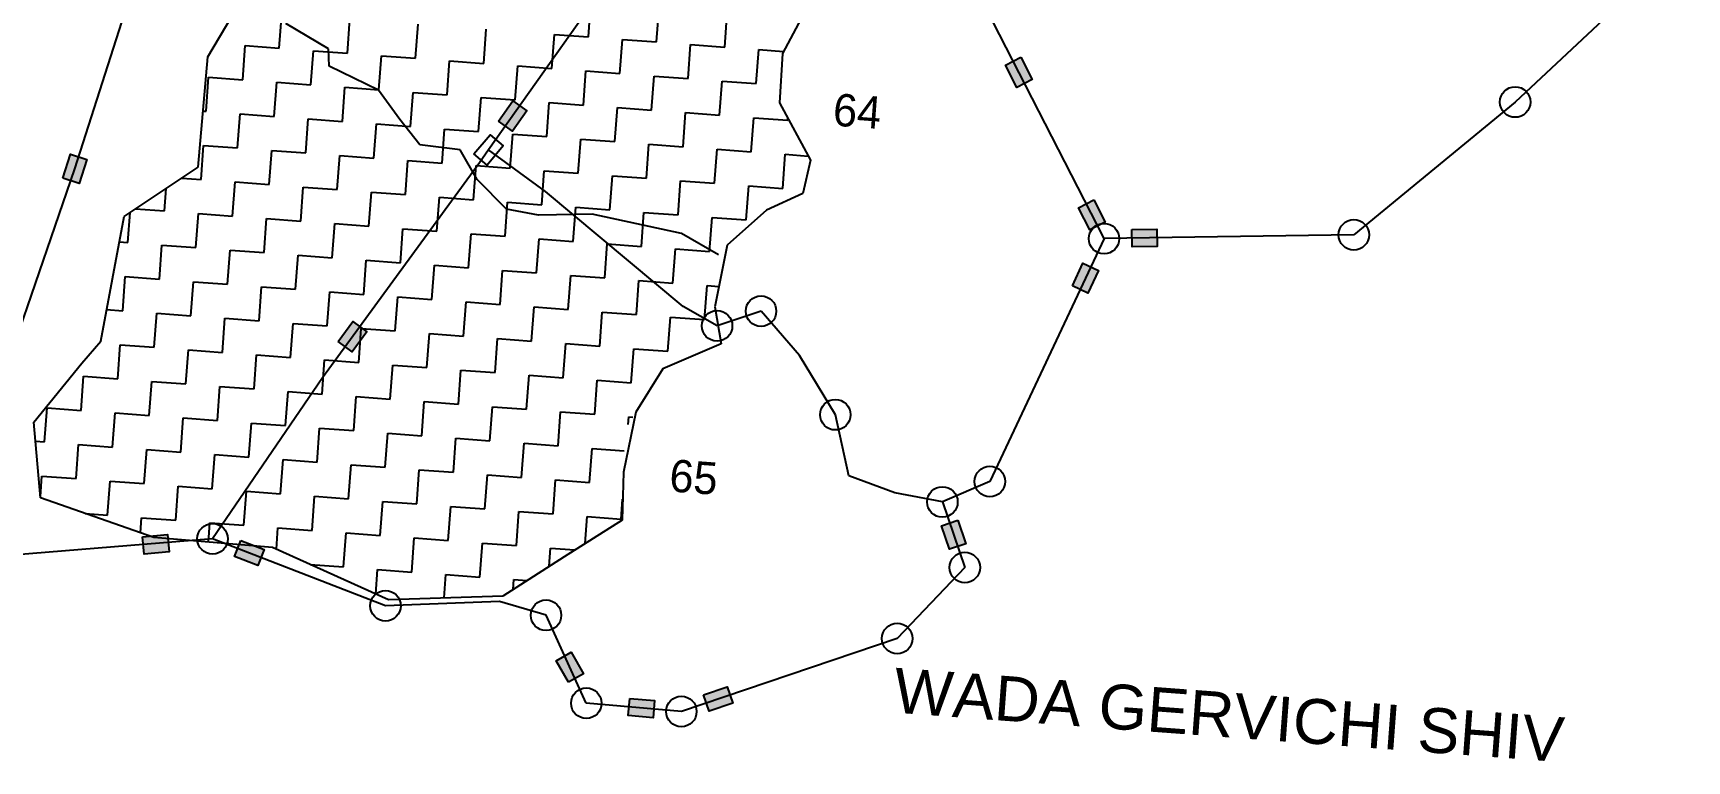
# Model space of a CAD drawing. Header units: metres. Extents: x 317417 to 320594, y 1863773 to 1867597.
# Drawn here: x 318246 to 319164, y 1863773 to 1864177 of the extents above; entities that cross this region are included whole.
import ezdxf

# ---------------------------------------------------------------- set-up
doc = ezdxf.new("R2010")
doc.units = ezdxf.units.M
doc.header["$MEASUREMENT"] = 0
for name, color, linetype in [('LINE_WATER', 4, 'Continuous'), ('POLY_HATCH', 12, 'Continuous'), ('POLY_PARCEL', 6, 'Continuous'), ('TEXT_MAPOUT', 7, 'Continuous'), ('TEXT_PARCEL', 7, 'Continuous'), ('V_BOUND_LINE', 7, 'Continuous')]:
    doc.layers.add(name, color=color, linetype=linetype)
doc.styles.get("Standard").update_dxf_attribs({"font": 'arial.ttf'})
doc.styles.add('TEXT_MAP', font='')
doc.styles.get('TEXT_MAP').set_extended_font_data('Kruti Dev 050')

msp = doc.modelspace()

# ---------------------------------------------------------------- hatches: boundary and pattern name
for points in [[(318792.14, 1864147.01), (318800.68, 1864151.38), (318794.35, 1864163.72), (318785.82, 1864159.35)], [(318519.93, 1864134.01), (318512.1, 1864139.54), (318504.1, 1864128.22), (318511.93, 1864122.69)], [(318275.48, 1864106.93), (318266.35, 1864109.88), (318262.08, 1864096.69), (318271.21, 1864093.74)], [(318832.69, 1864067.86), (318841.23, 1864072.23), (318834.9, 1864084.57), (318826.37, 1864080.2)], [(318870.11, 1864058.69), (318869.96, 1864068.28), (318856.1, 1864068.07), (318856.25, 1864058.48)], [(318837.53, 1864045.34), (318828.85, 1864049.42), (318822.96, 1864036.87), (318831.64, 1864032.79)], [(318431.08, 1864011.37), (318423.34, 1864017.03), (318415.16, 1864005.84), (318422.9, 1864000.18)], [(318754.69, 1863890.52), (318763.77, 1863893.62), (318759.28, 1863906.74), (318750.2, 1863903.63)], [(318321.15, 1863889.17), (318320.23, 1863898.72), (318306.43, 1863897.38), (318307.35, 1863887.84)], [(318370.54, 1863881.44), (318374, 1863890.38), (318361.07, 1863895.39), (318357.61, 1863886.44)], [(318544.49, 1863833.44), (318536.17, 1863828.65), (318543.1, 1863816.64), (318551.41, 1863821.43)], [(318590.04, 1863796.98), (318590.87, 1863806.53), (318577.05, 1863807.73), (318576.22, 1863798.18)], [(318634.31, 1863805.01), (318631.24, 1863814.1), (318618.1, 1863809.66), (318621.17, 1863800.57)]]:
    msp.add_hatch(color=256).paths.add_polyline_path(points)

# ---------------------------------------------------------------- linework, layer by layer
for points in [[(318794.35, 1864163.72), (318800.68, 1864151.38), (318792.14, 1864147.01), (318785.82, 1864159.35)], [(318504.1, 1864128.22), (318512.1, 1864139.54), (318519.93, 1864134.01), (318511.93, 1864122.69)], [(318490.57, 1864110.06), (318499.5, 1864120.66), (318506.84, 1864114.49), (318497.9, 1864103.88)], [(318262.08, 1864096.69), (318266.35, 1864109.88), (318275.48, 1864106.93), (318271.21, 1864093.74)], [(318834.9, 1864084.57), (318841.23, 1864072.23), (318832.69, 1864067.86), (318826.37, 1864080.2)], [(318856.1, 1864068.07), (318869.96, 1864068.28), (318870.11, 1864058.69), (318856.25, 1864058.48)], [(318822.96, 1864036.87), (318828.85, 1864049.42), (318837.53, 1864045.34), (318831.64, 1864032.79)], [(318415.16, 1864005.84), (318423.34, 1864017.03), (318431.08, 1864011.37), (318422.9, 1864000.18)], [(318759.28, 1863906.74), (318763.77, 1863893.62), (318754.69, 1863890.52), (318750.2, 1863903.63)], [(318306.43, 1863897.38), (318320.23, 1863898.72), (318321.15, 1863889.17), (318307.35, 1863887.84)], [(318361.07, 1863895.39), (318374, 1863890.38), (318370.54, 1863881.44), (318357.61, 1863886.44)], [(318543.1, 1863816.64), (318536.17, 1863828.65), (318544.49, 1863833.44), (318551.41, 1863821.43)], [(318577.05, 1863807.73), (318590.87, 1863806.53), (318590.04, 1863796.98), (318576.22, 1863798.18)], [(318618.1, 1863809.66), (318631.24, 1863814.1), (318634.31, 1863805.01), (318621.17, 1863800.57)]]:
    msp.add_lwpolyline(points, close=True)
for centre in [(319068.94, 1864138.89), (318979.33, 1864065.15), (318840.55, 1864063.03), (318650.02, 1864022.77), (318625.6, 1864014.59), (318691.3, 1863965.25), (318777.17, 1863928.17), (318750.77, 1863916.8), (318345.36, 1863896.33), (318763.22, 1863880.42), (318441.42, 1863859.15), (318530.58, 1863853.88), (318725.69, 1863840.97), (318552.96, 1863805.02), (318605.76, 1863800.42)]:
    msp.add_circle(centre, 8.48)
at = {"layer": 'LINE_WATER'}
for p, q in [((318409.75, 1864168.47), (318386.03, 1864182.49)), ((318410.15, 1864158.86), (318409.75, 1864168.47)), ((318437.49, 1864145.46), (318410.15, 1864158.86)), ((318449.44, 1864129.2), (318437.49, 1864145.46)), ((318460.54, 1864115.09), (318449.44, 1864129.2)), ((318482.81, 1864112.32), (318460.54, 1864115.09)), ((318492.26, 1864095.93), (318482.81, 1864112.32)), ((318508.65, 1864079.33), (318492.26, 1864095.93)), ((318526.47, 1864076), (318508.65, 1864079.33)), ((318556.19, 1864076.69), (318526.47, 1864076)), ((318605.81, 1864065.87), (318556.19, 1864076.69)), ((318626.35, 1864054.1), (318605.81, 1864065.87))]:
    msp.add_line(p, q, dxfattribs=at)
at = {"layer": 'POLY_HATCH'}
for p, q in [((318342.76, 1864163.97), (318373.6, 1864216.37)), ((318675.3, 1864190.77), (318661.88, 1864165.87)), ((318337.34, 1864102.73), (318342.76, 1864163.97)), ((318661.88, 1864165.87), (318660.25, 1864138.49)), ((318660.25, 1864138.49), (318677.42, 1864106.53)), ((318296.19, 1864075.4), (318337.34, 1864102.73)), ((318677.42, 1864106.53), (318673.26, 1864088.11)), ((318673.26, 1864088.11), (318653.02, 1864078.86)), ((318283.21, 1864006.03), (318296.19, 1864075.4)), ((318653.02, 1864078.86), (318631.23, 1864059.35)), ((318631.23, 1864059.35), (318624.3, 1864025.2)), ((318624.3, 1864025.2), (318627.96, 1864004.6)), ((318272.74, 1863993.79), (318283.21, 1864006.03)), ((318627.96, 1864004.6), (318595.4, 1863990.68)), ((318245.97, 1863961.05), (318272.74, 1863993.79)), ((318595.4, 1863990.68), (318580.45, 1863966.69)), ((318580.45, 1863966.69), (318573.58, 1863933.32)), ((318249.81, 1863919.09), (318245.97, 1863961.05)), ((318573.58, 1863933.32), (318572.8, 1863906.68)), ((318312.63, 1863897.03), (318249.81, 1863919.09)), ((318572.8, 1863906.68), (318540.57, 1863886.36)), ((318378.7, 1863891.5), (318312.63, 1863897.03)), ((318443.03, 1863862.52), (318378.7, 1863891.5)), ((318540.57, 1863886.36), (318506.63, 1863864.57)), ((318506.63, 1863864.57), (318443.03, 1863862.52))]:
    msp.add_line(p, q, dxfattribs=at)
at = {"layer": 'POLY_HATCH', "linetype": 'Continuous'}
for p, q in [((318554.15, 1864175.08), (318555.56, 1864194)), ((318382.41, 1864168.8), (318383.82, 1864187.73)), ((318420.26, 1864165.99), (318421.67, 1864184.92)), ((318592, 1864172.26), (318593.41, 1864191.19)), ((318629.85, 1864169.45), (318631.26, 1864188.38)), ((318458.12, 1864163.18), (318459.52, 1864182.1)), ((318495.97, 1864160.37), (318497.37, 1864179.29)), ((318533.82, 1864157.56), (318535.22, 1864176.48)), ((318535.22, 1864176.48), (318554.15, 1864175.08)), ((318571.67, 1864154.74), (318573.08, 1864173.67)), ((318573.08, 1864173.67), (318592, 1864172.26)), ((318362.08, 1864151.28), (318363.49, 1864170.21)), ((318363.49, 1864170.21), (318382.41, 1864168.8)), ((318399.93, 1864148.47), (318401.34, 1864167.4)), ((318401.34, 1864167.4), (318420.26, 1864165.99)), ((318437.78, 1864145.66), (318439.19, 1864164.58)), ((318439.19, 1864164.58), (318458.12, 1864163.18)), ((318609.52, 1864151.93), (318610.93, 1864170.86)), ((318610.93, 1864170.86), (318629.85, 1864169.45)), ((318647.37, 1864149.12), (318648.78, 1864168.05)), ((318648.78, 1864168.05), (318662.51, 1864167.03)), ((318475.64, 1864142.85), (318477.04, 1864161.77)), ((318477.04, 1864161.77), (318495.97, 1864160.37)), ((318513.49, 1864140.04), (318514.89, 1864158.96)), ((318514.89, 1864158.96), (318533.82, 1864157.56)), ((318551.34, 1864137.22), (318552.74, 1864156.15)), ((318552.74, 1864156.15), (318571.67, 1864154.74)), ((318341.75, 1864133.76), (318343.16, 1864152.69)), ((318343.16, 1864152.69), (318362.08, 1864151.28)), ((318379.6, 1864130.95), (318381.01, 1864149.88)), ((318381.01, 1864149.88), (318399.93, 1864148.47)), ((318417.45, 1864128.14), (318418.86, 1864147.06)), ((318418.86, 1864147.06), (318437.78, 1864145.66)), ((318589.19, 1864134.41), (318590.6, 1864153.34)), ((318590.6, 1864153.34), (318609.52, 1864151.93)), ((318627.04, 1864131.6), (318628.45, 1864150.53)), ((318628.45, 1864150.53), (318647.37, 1864149.12)), ((318455.3, 1864125.33), (318456.71, 1864144.25)), ((318456.71, 1864144.25), (318475.64, 1864142.85)), ((318493.16, 1864122.52), (318494.56, 1864141.44)), ((318494.56, 1864141.44), (318513.49, 1864140.04)), ((318531.01, 1864119.7), (318532.41, 1864138.63)), ((318532.41, 1864138.63), (318551.34, 1864137.22)), ((318340.09, 1864133.89), (318341.75, 1864133.76)), ((318359.27, 1864113.43), (318360.68, 1864132.36)), ((318360.68, 1864132.36), (318379.6, 1864130.95)), ((318397.12, 1864110.62), (318398.53, 1864129.54)), ((318398.53, 1864129.54), (318417.45, 1864128.14)), ((318568.86, 1864116.89), (318570.26, 1864135.82)), ((318570.26, 1864135.82), (318589.19, 1864134.41)), ((318606.71, 1864114.08), (318608.12, 1864133.01)), ((318608.12, 1864133.01), (318627.04, 1864131.6)), ((318644.56, 1864111.27), (318645.97, 1864130.2)), ((318645.97, 1864130.2), (318664.89, 1864128.79)), ((318664.89, 1864128.79), (318664.96, 1864129.72)), ((318434.97, 1864107.81), (318436.38, 1864126.73)), ((318436.38, 1864126.73), (318455.3, 1864125.33)), ((318472.82, 1864105), (318474.23, 1864123.92)), ((318474.23, 1864123.92), (318493.16, 1864122.52)), ((318510.68, 1864102.18), (318512.08, 1864121.11)), ((318512.08, 1864121.11), (318531.01, 1864119.7)), ((318548.53, 1864099.37), (318549.93, 1864118.3)), ((318549.93, 1864118.3), (318568.86, 1864116.89)), ((318338.94, 1864095.91), (318340.34, 1864114.84)), ((318340.34, 1864114.84), (318359.27, 1864113.43)), ((318376.79, 1864093.1), (318378.2, 1864112.03)), ((318378.2, 1864112.03), (318397.12, 1864110.62)), ((318414.64, 1864090.29), (318416.05, 1864109.21)), ((318416.05, 1864109.21), (318434.97, 1864107.81)), ((318586.38, 1864096.56), (318587.78, 1864115.49)), ((318587.78, 1864115.49), (318606.71, 1864114.08)), ((318624.23, 1864093.75), (318625.64, 1864112.68)), ((318625.64, 1864112.68), (318644.56, 1864111.27)), ((318662.08, 1864090.94), (318663.49, 1864109.86)), ((318663.49, 1864109.86), (318676.14, 1864108.92)), ((318452.49, 1864087.48), (318453.9, 1864106.4)), ((318453.9, 1864106.4), (318472.82, 1864105)), ((318490.34, 1864084.66), (318491.75, 1864103.59)), ((318491.75, 1864103.59), (318510.68, 1864102.18)), ((318528.2, 1864081.85), (318529.6, 1864100.78)), ((318529.6, 1864100.78), (318548.53, 1864099.37)), ((318318.61, 1864078.39), (318319.54, 1864090.9)), ((318328.27, 1864096.7), (318338.94, 1864095.91)), ((318356.46, 1864075.58), (318357.86, 1864094.51)), ((318357.86, 1864094.51), (318376.79, 1864093.1)), ((318394.31, 1864072.77), (318395.72, 1864091.69)), ((318395.72, 1864091.69), (318414.64, 1864090.29)), ((318566.05, 1864079.04), (318567.45, 1864097.97)), ((318567.45, 1864097.97), (318586.38, 1864096.56)), ((318603.9, 1864076.23), (318605.3, 1864095.16)), ((318605.3, 1864095.16), (318624.23, 1864093.75)), ((318641.75, 1864073.42), (318643.16, 1864092.34)), ((318643.16, 1864092.34), (318662.08, 1864090.94)), ((318432.16, 1864069.96), (318433.57, 1864088.88)), ((318433.57, 1864088.88), (318452.49, 1864087.48)), ((318470.01, 1864067.14), (318471.42, 1864086.07)), ((318471.42, 1864086.07), (318490.34, 1864084.66)), ((318507.86, 1864064.33), (318509.27, 1864083.26)), ((318509.27, 1864083.26), (318528.2, 1864081.85)), ((318298.28, 1864060.87), (318299.52, 1864077.61)), ((318302.5, 1864079.59), (318318.61, 1864078.39)), ((318336.13, 1864058.06), (318337.53, 1864076.99)), ((318337.53, 1864076.99), (318356.46, 1864075.58)), ((318373.98, 1864055.25), (318375.38, 1864074.17)), ((318375.38, 1864074.17), (318394.31, 1864072.77)), ((318545.72, 1864061.52), (318547.12, 1864080.45)), ((318547.12, 1864080.45), (318566.05, 1864079.04)), ((318583.57, 1864058.71), (318584.97, 1864077.64)), ((318584.97, 1864077.64), (318603.9, 1864076.23)), ((318621.42, 1864055.9), (318622.82, 1864074.82)), ((318622.82, 1864074.82), (318641.75, 1864073.42)), ((318411.83, 1864052.44), (318413.24, 1864071.36)), ((318413.24, 1864071.36), (318432.16, 1864069.96)), ((318449.68, 1864049.62), (318451.09, 1864068.55)), ((318451.09, 1864068.55), (318470.01, 1864067.14)), ((318487.53, 1864046.81), (318488.94, 1864065.74)), ((318488.94, 1864065.74), (318507.86, 1864064.33)), ((318525.38, 1864044), (318526.79, 1864062.93)), ((318526.79, 1864062.93), (318545.72, 1864061.52)), ((318293.54, 1864061.22), (318298.28, 1864060.87)), ((318315.8, 1864040.54), (318317.2, 1864059.47)), ((318317.2, 1864059.47), (318336.13, 1864058.06)), ((318353.65, 1864037.73), (318355.05, 1864056.65)), ((318355.05, 1864056.65), (318373.98, 1864055.25)), ((318391.5, 1864034.92), (318392.9, 1864053.84)), ((318392.9, 1864053.84), (318411.83, 1864052.44)), ((318563.24, 1864041.19), (318564.64, 1864060.12)), ((318564.64, 1864060.12), (318583.57, 1864058.71)), ((318601.09, 1864038.38), (318602.49, 1864057.3)), ((318602.49, 1864057.3), (318621.42, 1864055.9)), ((318429.35, 1864032.1), (318430.76, 1864051.03)), ((318430.76, 1864051.03), (318449.68, 1864049.62)), ((318467.2, 1864029.29), (318468.61, 1864048.22)), ((318468.61, 1864048.22), (318487.53, 1864046.81)), ((318505.05, 1864026.48), (318506.46, 1864045.41)), ((318506.46, 1864045.41), (318525.38, 1864044)), ((318295.46, 1864023.02), (318296.87, 1864041.95)), ((318296.87, 1864041.95), (318315.8, 1864040.54)), ((318333.32, 1864020.21), (318334.72, 1864039.13)), ((318334.72, 1864039.13), (318353.65, 1864037.73)), ((318371.17, 1864017.4), (318372.57, 1864036.32)), ((318372.57, 1864036.32), (318391.5, 1864034.92)), ((318542.9, 1864023.67), (318544.31, 1864042.6)), ((318544.31, 1864042.6), (318563.24, 1864041.19)), ((318580.76, 1864020.86), (318582.16, 1864039.78)), ((318582.16, 1864039.78), (318601.09, 1864038.38)), ((318618.61, 1864018.05), (318620.01, 1864036.97)), ((318620.01, 1864036.97), (318626.59, 1864036.48)), ((318409.02, 1864014.59), (318410.42, 1864033.51)), ((318410.42, 1864033.51), (318429.35, 1864032.1)), ((318446.87, 1864011.77), (318448.28, 1864030.7)), ((318448.28, 1864030.7), (318467.2, 1864029.29)), ((318484.72, 1864008.96), (318486.13, 1864027.89)), ((318486.13, 1864027.89), (318505.05, 1864026.48)), ((318286.51, 1864023.68), (318295.46, 1864023.02)), ((318312.98, 1864002.69), (318314.39, 1864021.61)), ((318314.39, 1864021.61), (318333.32, 1864020.21)), ((318350.84, 1863999.88), (318352.24, 1864018.8)), ((318352.24, 1864018.8), (318371.17, 1864017.4)), ((318522.57, 1864006.15), (318523.98, 1864025.08)), ((318523.98, 1864025.08), (318542.9, 1864023.67)), ((318560.42, 1864003.34), (318561.83, 1864022.26)), ((318561.83, 1864022.26), (318580.76, 1864020.86)), ((318598.28, 1864000.53), (318599.68, 1864019.45)), ((318599.68, 1864019.45), (318618.61, 1864018.05)), ((318388.69, 1863997.07), (318390.09, 1864015.99)), ((318390.09, 1864015.99), (318409.02, 1864014.59)), ((318426.54, 1863994.25), (318427.94, 1864013.18)), ((318427.94, 1864013.18), (318446.87, 1864011.77)), ((318464.39, 1863991.44), (318465.8, 1864010.37)), ((318465.8, 1864010.37), (318484.72, 1864008.96)), ((318292.65, 1863985.17), (318294.06, 1864004.09)), ((318294.06, 1864004.09), (318312.98, 1864002.69)), ((318330.5, 1863982.36), (318331.91, 1864001.28)), ((318331.91, 1864001.28), (318350.84, 1863999.88)), ((318502.24, 1863988.63), (318503.65, 1864007.56)), ((318503.65, 1864007.56), (318522.57, 1864006.15)), ((318540.09, 1863985.82), (318541.5, 1864004.74)), ((318541.5, 1864004.74), (318560.42, 1864003.34)), ((318577.94, 1863983.01), (318579.35, 1864001.93)), ((318579.35, 1864001.93), (318598.28, 1864000.53)), ((318368.36, 1863979.55), (318369.76, 1863998.47)), ((318369.76, 1863998.47), (318388.69, 1863997.07)), ((318406.21, 1863976.73), (318407.61, 1863995.66)), ((318407.61, 1863995.66), (318426.54, 1863994.25)), ((318444.06, 1863973.92), (318445.46, 1863992.85)), ((318445.46, 1863992.85), (318464.39, 1863991.44)), ((318481.91, 1863971.11), (318483.32, 1863990.04)), ((318483.32, 1863990.04), (318502.24, 1863988.63)), ((318272.32, 1863967.65), (318273.73, 1863986.57)), ((318273.73, 1863986.57), (318292.65, 1863985.17)), ((318310.17, 1863964.84), (318311.58, 1863983.76)), ((318311.58, 1863983.76), (318330.5, 1863982.36)), ((318348.02, 1863962.03), (318349.43, 1863980.95)), ((318349.43, 1863980.95), (318368.36, 1863979.55)), ((318519.76, 1863968.3), (318521.17, 1863987.22)), ((318521.17, 1863987.22), (318540.09, 1863985.82)), ((318557.61, 1863965.49), (318559.02, 1863984.41)), ((318559.02, 1863984.41), (318577.94, 1863983.01)), ((318385.88, 1863959.21), (318387.28, 1863978.14)), ((318387.28, 1863978.14), (318406.21, 1863976.73)), ((318423.73, 1863956.4), (318425.13, 1863975.33)), ((318425.13, 1863975.33), (318444.06, 1863973.92)), ((318461.58, 1863953.59), (318462.98, 1863972.52)), ((318462.98, 1863972.52), (318481.91, 1863971.11)), ((318251.99, 1863950.13), (318253.4, 1863969.05)), ((318253.4, 1863969.05), (318272.32, 1863967.65)), ((318289.84, 1863947.32), (318291.25, 1863966.24)), ((318291.25, 1863966.24), (318310.17, 1863964.84)), ((318327.69, 1863944.51), (318329.1, 1863963.43)), ((318329.1, 1863963.43), (318348.02, 1863962.03)), ((318499.43, 1863950.78), (318500.84, 1863969.7)), ((318500.84, 1863969.7), (318519.76, 1863968.3)), ((318537.28, 1863947.97), (318538.69, 1863966.89)), ((318538.69, 1863966.89), (318557.61, 1863965.49)), ((318576.23, 1863959.91), (318576.54, 1863964.08)), ((318576.54, 1863964.08), (318578.73, 1863963.92)), ((318365.54, 1863941.69), (318366.95, 1863960.62)), ((318366.95, 1863960.62), (318385.88, 1863959.21)), ((318403.39, 1863938.88), (318404.8, 1863957.81)), ((318404.8, 1863957.81), (318423.73, 1863956.4)), ((318441.25, 1863936.07), (318442.65, 1863955)), ((318442.65, 1863955), (318461.58, 1863953.59)), ((318246.93, 1863950.5), (318251.99, 1863950.13)), ((318269.51, 1863929.8), (318270.92, 1863948.72)), ((318270.92, 1863948.72), (318289.84, 1863947.32)), ((318307.36, 1863926.99), (318308.77, 1863945.91)), ((318308.77, 1863945.91), (318327.69, 1863944.51)), ((318479.1, 1863933.26), (318480.5, 1863952.18)), ((318480.5, 1863952.18), (318499.43, 1863950.78)), ((318516.95, 1863930.45), (318518.35, 1863949.37)), ((318518.35, 1863949.37), (318537.28, 1863947.97)), ((318554.8, 1863927.64), (318556.21, 1863946.56)), ((318556.21, 1863946.56), (318573.93, 1863945.24)), ((318345.21, 1863924.17), (318346.62, 1863943.1)), ((318346.62, 1863943.1), (318365.54, 1863941.69)), ((318383.06, 1863921.36), (318384.47, 1863940.29)), ((318384.47, 1863940.29), (318403.39, 1863938.88)), ((318420.91, 1863918.55), (318422.32, 1863937.48)), ((318422.32, 1863937.48), (318441.25, 1863936.07)), ((318458.77, 1863915.74), (318460.17, 1863934.66)), ((318460.17, 1863934.66), (318479.1, 1863933.26)), ((318249.74, 1863919.82), (318250.58, 1863931.2)), ((318250.58, 1863931.2), (318269.51, 1863929.8)), ((318287.03, 1863909.47), (318288.43, 1863928.39)), ((318288.43, 1863928.39), (318307.36, 1863926.99)), ((318324.88, 1863906.65), (318326.29, 1863925.58)), ((318326.29, 1863925.58), (318345.21, 1863924.17)), ((318496.62, 1863912.93), (318498.02, 1863931.85)), ((318498.02, 1863931.85), (318516.95, 1863930.45)), ((318534.47, 1863910.12), (318535.87, 1863929.04)), ((318535.87, 1863929.04), (318554.8, 1863927.64)), ((318362.73, 1863903.84), (318364.14, 1863922.77)), ((318364.14, 1863922.77), (318383.06, 1863921.36)), ((318400.58, 1863901.03), (318401.99, 1863919.96)), ((318401.99, 1863919.96), (318420.91, 1863918.55)), ((318438.43, 1863898.22), (318439.84, 1863917.14)), ((318439.84, 1863917.14), (318458.77, 1863915.74)), ((318572.32, 1863907.3), (318573.15, 1863918.41)), ((318274.58, 1863910.39), (318287.03, 1863909.47)), ((318305.33, 1863899.6), (318305.95, 1863908.06)), ((318305.95, 1863908.06), (318324.88, 1863906.65)), ((318476.29, 1863895.41), (318477.69, 1863914.33)), ((318477.69, 1863914.33), (318496.62, 1863912.93)), ((318514.14, 1863892.6), (318515.54, 1863911.52)), ((318515.54, 1863911.52), (318534.47, 1863910.12)), ((318552.28, 1863893.75), (318553.39, 1863908.71)), ((318553.39, 1863908.71), (318572.32, 1863907.3)), ((318343.01, 1863894.49), (318343.81, 1863905.25)), ((318343.81, 1863905.25), (318362.73, 1863903.84)), ((318380.78, 1863890.57), (318381.66, 1863902.44)), ((318381.66, 1863902.44), (318400.58, 1863901.03)), ((318418.1, 1863880.7), (318419.51, 1863899.63)), ((318419.51, 1863899.63), (318438.43, 1863898.22)), ((318455.95, 1863877.89), (318457.36, 1863896.81)), ((318457.36, 1863896.81), (318476.29, 1863895.41)), ((318493.81, 1863875.08), (318495.21, 1863894)), ((318495.21, 1863894), (318514.14, 1863892.6)), ((318532.31, 1863881.06), (318533.06, 1863891.19)), ((318533.06, 1863891.19), (318546.63, 1863890.18)), ((318399.64, 1863882.07), (318418.1, 1863880.7)), ((318436.02, 1863865.68), (318437.03, 1863879.29)), ((318437.03, 1863879.29), (318455.95, 1863877.89)), ((318473.92, 1863863.52), (318474.88, 1863876.48)), ((318474.88, 1863876.48), (318493.81, 1863875.08)), ((318512.33, 1863868.23), (318512.73, 1863873.67)), ((318512.73, 1863873.67), (318519.96, 1863873.13))]:
    msp.add_line(p, q, dxfattribs=at)
at = {"layer": 'POLY_PARCEL'}
for p, q in [((318640.52, 1864312.98), (318498.7, 1864112.27)), ((318840.55, 1864063.03), (318766.74, 1864207.11)), ((318268.78, 1864101.81), (318300.2, 1864199.71)), ((318498.7, 1864112.27), (318493.59, 1864105.05)), ((318530.38, 1864089.22), (318498.7, 1864112.27)), ((318209.53, 1863929.41), (318268.78, 1864101.81)), ((318493.59, 1864105.05), (318406.4, 1863985.73)), ((318606.73, 1864025.3), (318530.38, 1864089.22)), ((318625.6, 1864014.59), (318606.73, 1864025.3)), ((318650.02, 1864022.77), (318625.6, 1864014.59)), ((318671.31, 1863998.1), (318650.02, 1864022.77)), ((318691.3, 1863965.25), (318671.31, 1863998.1)), ((318406.4, 1863985.73), (318345.36, 1863896.33)), ((318698.78, 1863931.27), (318691.3, 1863965.25)), ((318724.3, 1863921.79), (318698.78, 1863931.27)), ((318750.77, 1863916.8), (318724.3, 1863921.79))]:
    msp.add_line(p, q, dxfattribs=at)
at = {"layer": 'V_BOUND_LINE'}
for p, q in [((319164.37, 1864228.03), (319068.94, 1864138.89)), ((319068.94, 1864138.89), (318979.33, 1864065.15)), ((318840.55, 1864063.03), (318777.17, 1863928.17)), ((318979.33, 1864065.15), (318840.55, 1864063.03)), ((318777.17, 1863928.17), (318750.77, 1863916.8)), ((318750.77, 1863916.8), (318763.22, 1863880.42)), ((318345.36, 1863896.33), (318215.2, 1863885.74)), ((318441.42, 1863859.15), (318345.36, 1863896.33)), ((318763.22, 1863880.42), (318725.69, 1863840.97)), ((318504.69, 1863861.45), (318441.42, 1863859.15)), ((318530.58, 1863853.88), (318504.69, 1863861.45)), ((318552.96, 1863805.02), (318530.58, 1863853.88)), ((318725.69, 1863840.97), (318605.76, 1863800.42)), ((318605.76, 1863800.42), (318552.96, 1863805.02))]:
    msp.add_line(p, q, dxfattribs=at)

# ---------------------------------------------------------------- texts
at = {"layer": 'TEXT_MAPOUT'}
msp.add_text('WADA GERVICHI SHIV', height=24.9053, rotation=355.75189, dxfattribs=at).set_placement((318723.04, 1863799.9))
at = {"layer": 'TEXT_PARCEL', "style": 'TEXT_MAP'}
for s, p in [('64', (318689.53, 1864125.88)), ('65', (318598.66, 1863922.67))]:
    msp.add_text(s, height=17.932, rotation=355.75189, dxfattribs=at).set_placement(p)

doc.saveas('drawing.dxf')
